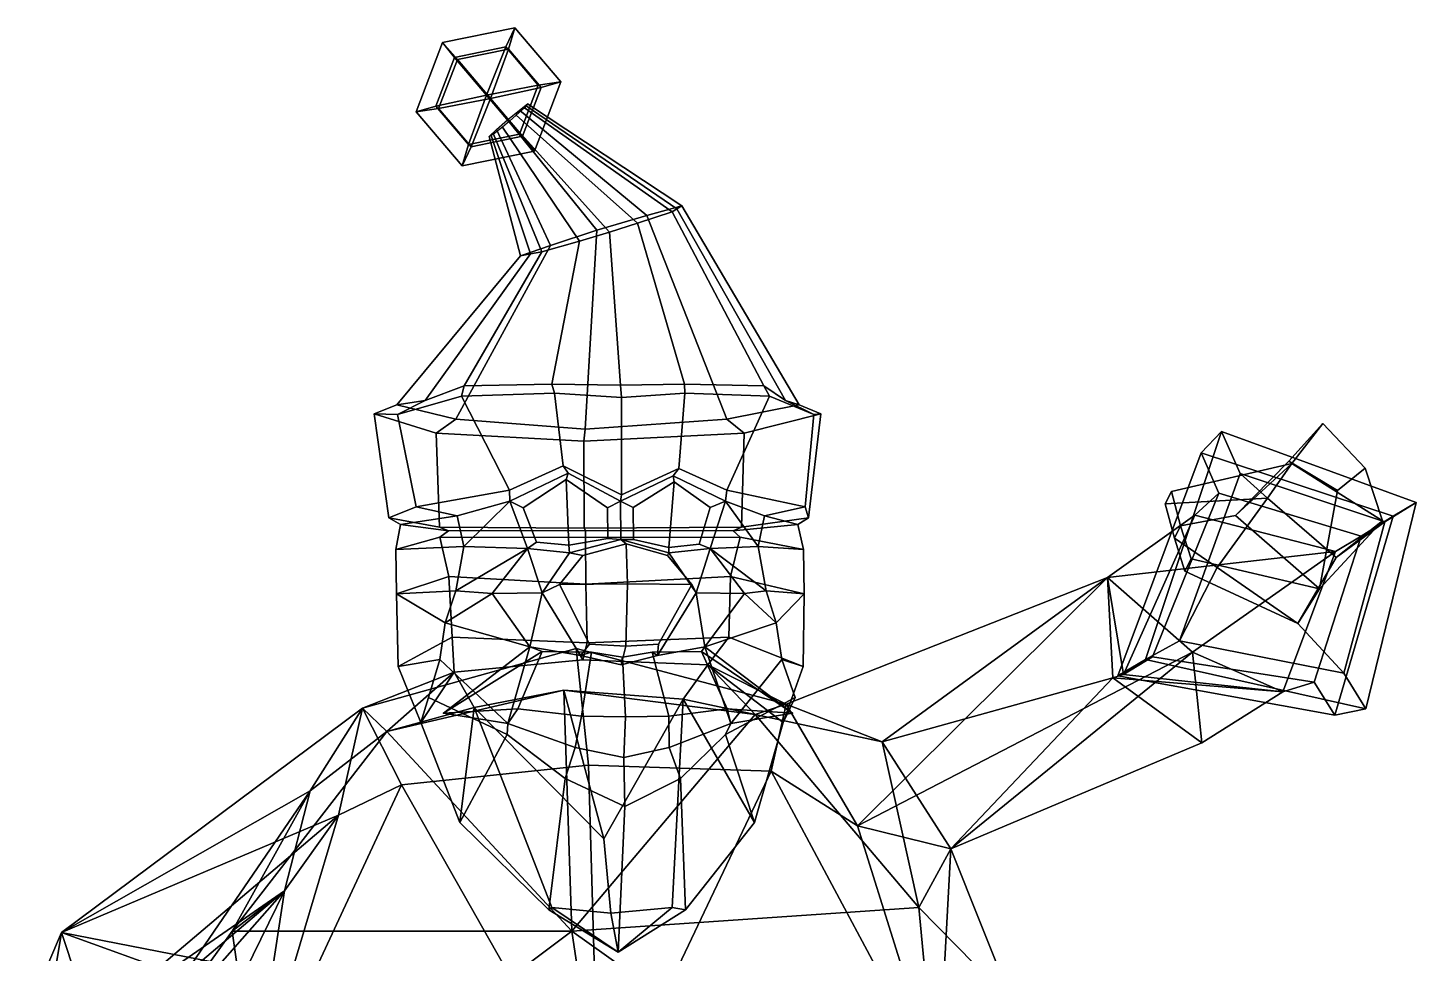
# Model space of a CAD drawing. Extents: x -173 to 242, y -153 to 354.
# Drawn here: x -169.4 to 242.4, y 79.3 to 353.9 of the extents above; entities that cross this region are included whole.
import ezdxf

# ---------------------------------------------------------------- set-up
doc = ezdxf.new("R2010")
doc.units = 0

msp = doc.modelspace()

# ---------------------------------------------------------------- linework, layer by layer
for p in [(-46.099876, 150.516052, 105.369637), (57.449978, 150.516052, 95.63343)]:
    msp.add_point(p)
for points in [[(-26.763611, 347.575806, 69.389603), (-24.885298, 353.907166, 54.979259), (-46.381756, 349.495514, 55.502651), (-41.963951, 344.456329, 69.759697)], [(-27.602995, 348.230255, 40.430771), (-42.803333, 345.110779, 40.800865), (-46.381756, 349.495514, 55.502651), (-24.885298, 353.907166, 54.979259)], [(-11.23488, 337.81955, 54.220043), (-17.950727, 336.854614, 39.893921), (-27.602995, 348.230255, 40.430771), (-24.885298, 353.907166, 54.979259)], [(-11.23488, 337.81955, 54.220043), (-24.885298, 353.907166, 54.979259), (-26.763611, 347.575806, 69.389603), (-17.111345, 336.200195, 68.852753)], [(-47.511925, 329.961182, 69.592941), (-41.963951, 344.456329, 69.759697), (-46.381756, 349.495514, 55.502651), (-54.227837, 328.996307, 55.266827)], [(-48.351307, 330.615601, 40.634106), (-54.227837, 328.996307, 55.266827), (-46.381756, 349.495514, 55.502651), (-42.803333, 345.110779, 40.800865)], [(-33.324879, 333.870636, 34.26643), (-42.803333, 345.110779, 40.800865), (-27.602995, 348.230255, 40.430771)], [(-32.137806, 332.945129, 75.220421), (-26.763611, 347.575806, 69.389603), (-41.963951, 344.456329, 69.759697)], [(-17.950727, 336.854614, 39.893921), (-33.324879, 333.870636, 34.26643), (-27.602995, 348.230255, 40.430771)], [(-17.111345, 336.200195, 68.852753), (-26.763611, 347.575806, 69.389603), (-32.137806, 332.945129, 75.220421)], [(-33.324879, 333.870636, 34.26643), (-48.351307, 330.615601, 40.634106), (-42.803333, 345.110779, 40.800865)], [(-32.137806, 332.945129, 75.220421), (-41.963951, 344.456329, 69.759697), (-47.511925, 329.961182, 69.592941)], [(-19.080978, 317.320343, 53.984215), (-23.498762, 322.359497, 39.727169), (-17.950727, 336.854614, 39.893921), (-11.23488, 337.81955, 54.220043)], [(-19.080978, 317.320343, 53.984215), (-11.23488, 337.81955, 54.220043), (-17.111345, 336.200195, 68.852753), (-22.65938, 321.705048, 68.685997)], [(-38.699039, 319.23999, 40.09726), (-48.351307, 330.615601, 40.634106), (-33.324879, 333.870636, 34.26643)], [(-23.498762, 322.359497, 39.727169), (-38.699039, 319.23999, 40.09726), (-33.324879, 333.870636, 34.26643)], [(-23.498762, 322.359497, 39.727169), (-33.324879, 333.870636, 34.26643), (-17.950727, 336.854614, 39.893921)], [(-22.65938, 321.705048, 68.685997), (-17.111345, 336.200195, 68.852753), (-32.137806, 332.945129, 75.220421)], [(-40.577419, 312.908691, 54.507607), (-54.227837, 328.996307, 55.266827), (-48.351307, 330.615601, 40.634106), (-38.699039, 319.23999, 40.09726)], [(-40.577419, 312.908691, 54.507607), (-37.859657, 318.585571, 69.056091), (-47.511925, 329.961182, 69.592941), (-54.227837, 328.996307, 55.266827)], [(-37.859657, 318.585571, 69.056091), (-32.137806, 332.945129, 75.220421), (-47.511925, 329.961182, 69.592941)], [(-22.65938, 321.705048, 68.685997), (-32.137806, 332.945129, 75.220421), (-37.859657, 318.585571, 69.056091)], [(-23.583099, 329.463928, 49.343964), (14.224208, 298.183624, 33.467754), (-0.586175, 293.834259, 26.753639), (-27.068729, 326.633209, 47.010681)], [(-24.491453, 327.947876, 63.082367), (11.483656, 295.959717, 78.015396), (21.705244, 299.341919, 70.374969), (-22.015217, 330.167511, 60.894325)], [(-21.181396, 331.312256, 52.83456), (24.575943, 301.037445, 44.170258), (14.224208, 298.183624, 33.467754), (-23.583099, 329.463928, 49.343964)], [(-22.015217, 330.167511, 60.894325), (21.705244, 299.341919, 70.374969), (23.14962, 300.235626, 55.879475), (-21.588146, 330.771881, 56.433479)], [(-21.588146, 330.771881, 56.433479), (23.14962, 300.235626, 55.879475), (24.575943, 301.037445, 44.170258), (-21.181396, 331.312256, 52.83456)], [(-30.400637, 323.676056, 49.410774), (-27.068729, 326.633209, 47.010681), (-0.586175, 293.834259, 26.753639), (-14.382296, 289.324646, 35.27858)], [(-26.505194, 326.169739, 64.364876), (-28.600927, 324.459045, 63.122639), (-5.759769, 290.61969, 79.106926), (3.132444, 293.246979, 82.625366)], [(-26.505194, 326.169739, 64.364876), (3.132444, 293.246979, 82.625366), (11.483656, 295.959717, 78.015396), (-24.491453, 327.947876, 63.082367)], [(-19.080978, 317.320343, 53.984215), (-40.577419, 312.908691, 54.507607), (-38.699039, 319.23999, 40.09726), (-23.498762, 322.359497, 39.727169)], [(-19.080978, 317.320343, 53.984215), (-22.65938, 321.705048, 68.685997), (-37.859657, 318.585571, 69.056091), (-40.577419, 312.908691, 54.507607)], [(-32.574215, 321.640106, 52.946209), (-30.400637, 323.676056, 49.410774), (-14.382296, 289.324646, 35.27858), (-23.228516, 286.233154, 47.196339)], [(-31.934074, 321.988525, 56.53487), (-32.574215, 321.640106, 52.946209), (-23.228516, 286.233154, 47.196339), (-20.262062, 286.791718, 58.627487)], [(-31.217661, 322.35495, 60.984509), (-31.934074, 321.988525, 56.53487), (-20.262062, 286.791718, 58.627487), (-16.908365, 287.383911, 72.81926)], [(-28.600927, 324.459045, 63.122639), (-31.217661, 322.35495, 60.984509), (-16.908365, 287.383911, 72.81926), (-5.759769, 290.61969, 79.106926)], [(37.951687, 237.755676, 16.831278), (14.224208, 298.183624, 33.467754), (24.575943, 301.037445, 44.170258), (59.436726, 242.029907, 36.08931)], [(59.436726, 242.029907, 36.08931), (24.575943, 301.037445, 44.170258), (23.14962, 300.235626, 55.879475), (55.363117, 243.358093, 59.742588)], [(-4.047979, 234.837494, 1.404592), (-0.586175, 293.834259, 26.753639), (14.224208, 298.183624, 33.467754), (37.951687, 237.755676, 16.831278)], [(48.976032, 247.671875, 88.38752), (21.705244, 299.341919, 70.374969), (11.483656, 295.959717, 78.015396), (25.437988, 248.203552, 103.616714)], [(55.363117, 243.358093, 59.742588), (23.14962, 300.235626, 55.879475), (21.705244, 299.341919, 70.374969), (48.976032, 247.671875, 88.38752)], [(-4.047979, 234.837494, 1.404592), (-42.436005, 237.755676, 24.389679), (-14.382296, 289.324646, 35.27858), (-0.586175, 293.834259, 26.753639)], [(6.432031, 247.895203, 112.865166), (3.132444, 293.246979, 82.625366), (-5.759769, 290.61969, 79.106926), (-13.964746, 248.203552, 107.321533)], [(6.432031, 247.895203, 112.865166), (25.437988, 248.203552, 103.616714), (11.483656, 295.959717, 78.015396), (3.132444, 293.246979, 82.625366)], [(-42.436005, 237.755676, 24.389679), (-59.954773, 242.029907, 47.315022), (-23.228516, 286.233154, 47.196339), (-14.382296, 289.324646, 35.27858)], [(-39.928986, 247.671875, 96.746758), (-13.964746, 248.203552, 107.321533), (-5.759769, 290.61969, 79.106926), (-16.908365, 287.383911, 72.81926)], [(-59.954773, 242.029907, 47.315022), (-51.543568, 243.358093, 69.794418), (-20.262062, 286.791718, 58.627487), (-23.228516, 286.233154, 47.196339)], [(-51.543568, 243.358093, 69.794418), (-39.928986, 247.671875, 96.746758), (-16.908365, 287.383911, 72.81926), (-20.262062, 286.791718, 58.627487)], [(-40.757332, 244.606323, 101.208214), (-39.928986, 247.671875, 96.746758), (-51.543568, 243.358093, 69.794418), (-59.70694, 239.195618, 71.622749)], [(-13.138454, 245.532837, 111.957703), (-13.964746, 248.203552, 107.321533), (-39.928986, 247.671875, 96.746758), (-40.757332, 244.606323, 101.208214)], [(6.7403, 244.261841, 116.143776), (6.432031, 247.895203, 112.865166), (-13.964746, 248.203552, 107.321533), (-13.138454, 245.532837, 111.957703)], [(6.7403, 244.261841, 116.143776), (25.490364, 245.532837, 108.325653), (25.437988, 248.203552, 103.616714), (6.432031, 247.895203, 112.865166)], [(25.490364, 245.532837, 108.325653), (50.621479, 244.606323, 92.616379), (48.976032, 247.671875, 88.38752), (25.437988, 248.203552, 103.616714)], [(50.621479, 244.606323, 92.616379), (63.724216, 239.195618, 60.017212), (55.363117, 243.358093, 59.742588), (48.976032, 247.671875, 88.38752)], [(-59.70694, 239.195618, 71.622749), (-51.543568, 243.358093, 69.794418), (-59.954773, 242.029907, 47.315022), (-66.635338, 239.409576, 46.28093)], [(-26.548756, 216.712921, 103.758873), (-40.757332, 244.606323, 101.208214), (-59.70694, 239.195618, 71.622749), (-54.175858, 211.760437, 87.216248)], [(-10.570697, 223.972961, 114.090508), (-13.138454, 245.532837, 111.957703), (-40.757332, 244.606323, 101.208214), (-26.548756, 216.712921, 103.758873)], [(6.72418, 215.311798, 115.972328), (6.7403, 244.261841, 116.143776), (-13.138454, 245.532837, 111.957703), (-10.570697, 223.972961, 114.090508)], [(6.72418, 215.311798, 115.972328), (23.767212, 223.165527, 110.862892), (25.490364, 245.532837, 108.325653), (6.7403, 244.261841, 116.143776)], [(23.767212, 223.165527, 110.862892), (38.005577, 216.712921, 97.689201), (50.621479, 244.606323, 92.616379), (25.490364, 245.532837, 108.325653)], [(38.005577, 216.712921, 97.689201), (61.19672, 211.760437, 76.368416), (63.724216, 239.195618, 60.017212), (50.621479, 244.606323, 92.616379)], [(63.724216, 239.195618, 60.017212), (65.807449, 239.409576, 33.828083), (59.436726, 242.029907, 36.08931), (55.363117, 243.358093, 59.742588)], [(-66.635338, 239.409576, 46.28093), (-59.954773, 242.029907, 47.315022), (-42.436005, 237.755676, 24.389679), (-48.296513, 233.61615, 21.120262)], [(-54.175858, 211.760437, 87.216248), (-59.70694, 239.195618, 71.622749), (-66.635338, 239.409576, 46.28093), (-62.259956, 208.550812, 50.092785)], [(-62.259956, 208.550812, 50.092785), (-66.635338, 239.409576, 46.28093), (-48.296513, 233.61615, 21.120262), (-47.275043, 205.78067, 22.419813)], [(65.807449, 239.409576, 33.828083), (43.100063, 233.61615, 12.526758), (37.951687, 237.755676, 16.831278), (59.436726, 242.029907, 36.08931)], [(62.219288, 208.550812, 38.388702), (42.338741, 205.78067, 13.993934), (43.100063, 233.61615, 12.526758), (65.807449, 239.409576, 33.828083)], [(61.19672, 211.760437, 76.368416), (62.219288, 208.550812, 38.388702), (65.807449, 239.409576, 33.828083), (63.724216, 239.195618, 60.017212)], [(-48.296513, 233.61615, 21.120262), (-42.436005, 237.755676, 24.389679), (-4.047979, 234.837494, 1.404592), (-4.473684, 231.216248, -3.123019)], [(43.100063, 233.61615, 12.526758), (-4.473684, 231.216248, -3.123019), (-4.047979, 234.837494, 1.404592), (37.951687, 237.755676, 16.831278)], [(204.645569, 225.333252, 127.296371), (214.767624, 236.507141, 121.146332), (205.54744, 224.652557, 70.905327), (188.781418, 209.212463, 91.983925)], [(219.076172, 216.628418, 125.804863), (227.291687, 223.274475, 112.115379), (214.767624, 236.507141, 121.146332), (204.645569, 225.333252, 127.296371)], [(227.291687, 223.274475, 112.115379), (232.439453, 207.604462, 67.551079), (205.54744, 224.652557, 70.905327), (214.767624, 236.507141, 121.146332)], [(-47.275043, 205.78067, 22.419813), (-48.296513, 233.61615, 21.120262), (-4.473684, 231.216248, -3.123019), (-4.318643, 205.470428, -1.474072)], [(42.338741, 205.78067, 13.993934), (-4.318643, 205.470428, -1.474072), (-4.473684, 231.216248, -3.123019), (43.100063, 233.61615, 12.526758)], [(153.939804, 161.667938, 52.696678), (162.095825, 166.527313, 84.431953), (184.687729, 234.117859, 68.727104), (178.648636, 227.769958, 37.539009)], [(162.095825, 166.527313, 84.431953), (172.207916, 172.052063, 81.313622), (190.185974, 221.67627, 69.245003), (184.687729, 234.117859, 68.727104)], [(242.422134, 213.099487, 59.276394), (235.578537, 209.001038, 27.130114), (178.648636, 227.769958, 37.539009), (184.687729, 234.117859, 68.727104)], [(242.422134, 213.099487, 59.276394), (184.687729, 234.117859, 68.727104), (190.185974, 221.67627, 69.245003), (233.061172, 207.334015, 62.256378)], [(153.939804, 161.667938, 52.696678), (178.648636, 227.769958, 37.539009), (183.82869, 215.855896, 38.054497), (164.249557, 167.255188, 49.523933)], [(235.578537, 209.001038, 27.130114), (226.097076, 203.113556, 30.155323), (183.82869, 215.855896, 38.054497), (178.648636, 227.769958, 37.539009)], [(-10.570697, 223.972961, 114.090508), (-26.548756, 216.712921, 103.758873), (-26.427837, 213.413818, 101.918045), (-9.148896, 221.756592, 112.454659)], [(6.72418, 215.311798, 115.972328), (-10.570697, 223.972961, 114.090508), (-9.148896, 221.756592, 112.454659), (6.4461, 213.426575, 113.014801)], [(6.72418, 215.311798, 115.972328), (6.4461, 213.426575, 113.014801), (22.065405, 220.949158, 109.520744), (23.767212, 223.165527, 110.862892)], [(23.767212, 223.165527, 110.862892), (22.065405, 220.949158, 109.520744), (37.543644, 213.413818, 95.903168), (38.005577, 216.712921, 97.689201)], [(169.822922, 216.29657, 95.822212), (205.54744, 224.652557, 70.905327), (198.271591, 214.330444, 48.402664), (167.956039, 212.667358, 86.653755)], [(172.526031, 206.126221, 97.75946), (188.781418, 209.212463, 91.983925), (205.54744, 224.652557, 70.905327), (169.822922, 216.29657, 95.822212)], [(219.076172, 216.628418, 125.804863), (204.645569, 225.333252, 127.296371), (188.781418, 209.212463, 91.983925), (213.764832, 187.412659, 78.316086)], [(232.439453, 207.604462, 67.551079), (218.629669, 196.716614, 47.047035), (198.271591, 214.330444, 48.402664), (205.54744, 224.652557, 70.905327)], [(219.076172, 216.628418, 125.804863), (213.764832, 187.412659, 78.316086), (232.439453, 207.604462, 67.551079), (227.291687, 223.274475, 112.115379)], [(-9.652121, 219.858246, 109.867729), (-9.148896, 221.756592, 112.454659), (-26.427837, 213.413818, 101.918045), (-22.454731, 211.4776, 101.222847)], [(-8.925759, 200.362915, 107.985641), (-9.652121, 219.858246, 109.867729), (-22.454731, 211.4776, 101.222847), (-18.452129, 201.29126, 103.765526)], [(-9.652121, 219.858246, 109.867729), (2.595577, 211.488312, 110.359573), (6.4461, 213.426575, 113.014801), (-9.148896, 221.756592, 112.454659)], [(2.595577, 211.488312, 110.359573), (-9.652121, 219.858246, 109.867729), (-8.925759, 200.362915, 107.985641), (2.675641, 202.37207, 111.211098)], [(22.305704, 219.162842, 106.661827), (22.065405, 220.949158, 109.520744), (6.4461, 213.426575, 113.014801), (10.202215, 211.607788, 109.825325)], [(10.202215, 211.607788, 109.825325), (10.300862, 202.104462, 110.874496), (20.785244, 199.749756, 104.559837), (22.305704, 219.162842, 106.661827)], [(20.785244, 199.749756, 104.559837), (29.716957, 200.738159, 97.404381), (33.039185, 211.594025, 93.490387), (22.305704, 219.162842, 106.661827)], [(22.305704, 219.162842, 106.661827), (33.039185, 211.594025, 93.490387), (37.543644, 213.413818, 95.903168), (22.065405, 220.949158, 109.520744)], [(183.395966, 193.741028, 58.016273), (198.271591, 214.330444, 48.402664), (190.185974, 221.67627, 69.245003), (172.207916, 172.052063, 81.313622)], [(218.629669, 196.716614, 47.047035), (233.061172, 207.334015, 62.256378), (190.185974, 221.67627, 69.245003), (198.271591, 214.330444, 48.402664)], [(-42.01572, 209.105194, 86.588112), (-26.427837, 213.413818, 101.918045), (-26.548756, 216.712921, 103.758873), (-54.175858, 211.760437, 87.216248)], [(49.132614, 209.105194, 78.017952), (61.19672, 211.760437, 76.368416), (38.005577, 216.712921, 97.689201), (37.543644, 213.413818, 95.903168)], [(176.725677, 209.352692, 3.204789), (155.570343, 162.023682, 14.854636), (164.249557, 167.255188, 49.523933), (183.82869, 215.855896, 38.054497)], [(172.526031, 206.126221, 97.75946), (169.822922, 216.29657, 95.822212), (167.956039, 212.667358, 86.653755), (170.746277, 202.499359, 88.549858)], [(170.746277, 202.499359, 88.549858), (167.956039, 212.667358, 86.653755), (198.271591, 214.330444, 48.402664), (183.395966, 193.741028, 58.016273)], [(226.097076, 203.113556, 30.155323), (218.502167, 198.510742, -4.853544), (176.725677, 209.352692, 3.204789), (183.82869, 215.855896, 38.054497)], [(-54.175858, 211.760437, 87.216248), (-62.259956, 208.550812, 50.092785), (-58.85239, 206.538574, 51.022774), (-42.01572, 209.105194, 86.588112)], [(-40.012554, 199.98822, 86.819038), (-26.427837, 213.413818, 101.918045), (-42.01572, 209.105194, 86.588112)], [(-21.183193, 199.451782, 105.030319), (-26.427837, 213.413818, 101.918045), (-40.012554, 199.98822, 86.819038)], [(-18.452129, 201.29126, 103.765526), (-22.454731, 211.4776, 101.222847), (-26.427837, 213.413818, 101.918045), (-21.183193, 199.451782, 105.030319)], [(2.675641, 202.37207, 111.211098), (6.54495, 202.12854, 114.066124), (6.4461, 213.426575, 113.014801), (2.595577, 211.488312, 110.359573)], [(10.300862, 202.104462, 110.874496), (10.202215, 211.607788, 109.825325), (6.4461, 213.426575, 113.014801), (6.54495, 202.12854, 114.066124)], [(29.716957, 200.738159, 97.404381), (32.971054, 199.451782, 99.938499), (37.543644, 213.413818, 95.903168), (33.039185, 211.594025, 93.490387)], [(32.971054, 199.451782, 99.938499), (47.207596, 199.98822, 78.618225), (37.543644, 213.413818, 95.903168)], [(47.207596, 199.98822, 78.618225), (49.132614, 209.105194, 78.017952), (37.543644, 213.413818, 95.903168)], [(61.19672, 211.760437, 76.368416), (49.132614, 209.105194, 78.017952), (59.0448, 206.538574, 39.937565), (62.219288, 208.550812, 38.388702)], [(218.243164, 149.94989, 39.580853), (235.578537, 209.001038, 27.130114), (242.422134, 213.099487, 59.276394), (227.494141, 151.824432, 72.422302)], [(227.494141, 151.824432, 72.422302), (242.422134, 213.099487, 59.276394), (233.061172, 207.334015, 62.256378), (220.925949, 162.444458, 72.411652)], [(-62.259956, 208.550812, 50.092785), (-47.275043, 205.78067, 22.419813), (-44.603783, 204.669434, 23.203939), (-58.85239, 206.538574, 51.022774)], [(-42.01572, 209.105194, 86.588112), (-58.85239, 206.538574, 51.022774), (-60.236938, 199.128082, 52.368172), (-40.012554, 199.98822, 86.819038)], [(-60.236938, 199.128082, 52.368172), (-58.85239, 206.538574, 51.022774), (-44.603783, 204.669434, 23.203939), (-47.113937, 202.77124, 21.208788)], [(62.219288, 208.550812, 38.388702), (59.0448, 206.538574, 39.937565), (39.860458, 204.669434, 15.262242), (42.338741, 205.78067, 13.993934)], [(60.655853, 199.128082, 41.001305), (41.954712, 202.77124, 12.834165), (39.860458, 204.669434, 15.262242), (59.0448, 206.538574, 39.937565)], [(49.132614, 209.105194, 78.017952), (47.207596, 199.98822, 78.618225), (60.655853, 199.128082, 41.001305), (59.0448, 206.538574, 39.937565)], [(155.570343, 162.023682, 14.854636), (176.725677, 209.352692, 3.204789), (150.846985, 190.809265, -38.91412)], [(218.502167, 198.510742, -4.853544), (150.846985, 190.809265, -38.91412), (176.725677, 209.352692, 3.204789)], [(175.694839, 196.366943, 99.497742), (172.526031, 206.126221, 97.75946), (170.746277, 202.499359, 88.549858), (173.83049, 192.727325, 90.29863)], [(175.694839, 196.366943, 99.497742), (213.764832, 187.412659, 78.316086), (188.781418, 209.212463, 91.983925), (172.526031, 206.126221, 97.75946)], [(213.764832, 187.412659, 78.316086), (207.291214, 177.128601, 55.487793), (218.629669, 196.716614, 47.047035), (232.439453, 207.604462, 67.551079)], [(207.291214, 177.128601, 55.487793), (220.925949, 162.444458, 72.411652), (233.061172, 207.334015, 62.256378), (218.629669, 196.716614, 47.047035)], [(218.243164, 149.94989, 39.580853), (212.150009, 159.775177, 39.574795), (226.097076, 203.113556, 30.155323), (235.578537, 209.001038, 27.130114)], [(-60.05315, 185.936798, 54.555542), (-60.236938, 199.128082, 52.368172), (-47.113937, 202.77124, 21.208788), (-44.518776, 191.072388, 19.488789)], [(-47.275043, 205.78067, 22.419813), (-4.318643, 205.470428, -1.474072), (-3.979095, 204.721375, 2.137204), (-44.603783, 204.669434, 23.203939)], [(-47.113937, 202.77124, 21.208788), (-44.603783, 204.669434, 23.203939), (-3.979095, 204.721375, 2.137204), (-3.991043, 202.678711, 2.010131)], [(-44.518776, 191.072388, 19.488789), (-47.113937, 202.77124, 21.208788), (-3.991043, 202.678711, 2.010131), (-3.852859, 188.804321, 3.479789)], [(-8.925759, 200.362915, 107.985641), (-8.687208, 198.178528, 110.171394), (6.54495, 202.12854, 114.066124), (2.675641, 202.37207, 111.211098)], [(8.149594, 200.759705, 128.372223), (6.54495, 202.12854, 114.066124), (-8.687208, 198.178528, 110.171394), (-4.746645, 197.321167, 126.056953)], [(42.338741, 205.78067, 13.993934), (39.860458, 204.669434, 15.262242), (-3.979095, 204.721375, 2.137204), (-4.318643, 205.470428, -1.474072)], [(41.954712, 202.77124, 12.834165), (-3.991043, 202.678711, 2.010131), (-3.979095, 204.721375, 2.137204), (39.860458, 204.669434, 15.262242)], [(39.084431, 191.072388, 11.628052), (-3.852859, 188.804321, 3.479789), (-3.991043, 202.678711, 2.010131), (41.954712, 202.77124, 12.834165)], [(8.149594, 200.759705, 128.372223), (20.388243, 197.321167, 123.693665), (20.784164, 198.178528, 107.400368), (6.54495, 202.12854, 114.066124)], [(20.785244, 199.749756, 104.559837), (10.300862, 202.104462, 110.874496), (6.54495, 202.12854, 114.066124), (20.784164, 198.178528, 107.400368)], [(60.883018, 185.936798, 43.184597), (39.084431, 191.072388, 11.628052), (41.954712, 202.77124, 12.834165), (60.655853, 199.128082, 41.001305)], [(173.83049, 192.727325, 90.29863), (170.746277, 202.499359, 88.549858), (183.395966, 193.741028, 58.016273), (207.291214, 177.128601, 55.487793)], [(202.831818, 156.940979, 4.708962), (218.502167, 198.510742, -4.853544), (226.097076, 203.113556, 30.155323), (212.150009, 159.775177, 39.574795)], [(-40.012554, 199.98822, 86.819038), (-60.236938, 199.128082, 52.368172), (-60.05315, 185.936798, 54.555542), (-42.456261, 186.888885, 86.912964)], [(-42.456261, 186.888885, 86.912964), (-21.183193, 199.451782, 105.030319), (-40.012554, 199.98822, 86.819038)], [(-31.666443, 186.100372, 109.22287), (-21.183193, 199.451782, 105.030319), (-42.456261, 186.888885, 86.912964)], [(-31.666443, 186.100372, 109.22287), (-16.814894, 186.257416, 110.874092), (-21.183193, 199.451782, 105.030319)], [(-8.925759, 200.362915, 107.985641), (-18.452129, 201.29126, 103.765526), (-21.183193, 199.451782, 105.030319), (-8.687208, 198.178528, 110.171394)], [(-16.814894, 186.257416, 110.874092), (-8.687208, 198.178528, 110.171394), (-21.183193, 199.451782, 105.030319)], [(-11.678842, 188.758301, 127.921822), (-4.746645, 197.321167, 126.056953), (-8.687208, 198.178528, 110.171394), (-16.814894, 186.257416, 110.874092)], [(8.537557, 188.947815, 132.498413), (8.149594, 200.759705, 128.372223), (-4.746645, 197.321167, 126.056953), (-11.678842, 188.758301, 127.921822)], [(8.537557, 188.947815, 132.498413), (27.546555, 188.758301, 124.233681), (20.388243, 197.321167, 123.693665), (8.149594, 200.759705, 128.372223)], [(27.546555, 188.758301, 124.233681), (28.900387, 186.257416, 106.575737), (20.784164, 198.178528, 107.400368), (20.388243, 197.321167, 123.693665)], [(20.785244, 199.749756, 104.559837), (20.784164, 198.178528, 107.400368), (32.971054, 199.451782, 99.938499), (29.716957, 200.738159, 97.404381)], [(28.900387, 186.257416, 106.575737), (32.971054, 199.451782, 99.938499), (20.784164, 198.178528, 107.400368)], [(43.183857, 186.100372, 102.18512), (32.971054, 199.451782, 99.938499), (28.900387, 186.257416, 106.575737)], [(49.625988, 186.888885, 78.25499), (47.207596, 199.98822, 78.618225), (32.971054, 199.451782, 99.938499)], [(43.183857, 186.100372, 102.18512), (49.625988, 186.888885, 78.25499), (32.971054, 199.451782, 99.938499)], [(47.207596, 199.98822, 78.618225), (49.625988, 186.888885, 78.25499), (60.883018, 185.936798, 43.184597), (60.655853, 199.128082, 41.001305)], [(218.502167, 198.510742, -4.853544), (176.036484, 168.645386, -66.5867), (150.846985, 190.809265, -38.91412)], [(202.831818, 156.940979, 4.708962), (176.036484, 168.645386, -66.5867), (218.502167, 198.510742, -4.853544)], [(207.291214, 177.128601, 55.487793), (183.395966, 193.741028, 58.016273), (172.207916, 172.052063, 81.313622), (220.925949, 162.444458, 72.411652)], [(175.694839, 196.366943, 99.497742), (173.83049, 192.727325, 90.29863), (207.291214, 177.128601, 55.487793), (213.764832, 187.412659, 78.316086)], [(-59.488693, 164.384216, 55.897488), (-60.05315, 185.936798, 54.555542), (-44.518776, 191.072388, 19.488789), (-43.455006, 173.088257, 22.334415)], [(-43.455006, 173.088257, 22.334415), (-44.518776, 191.072388, 19.488789), (-3.852859, 188.804321, 3.479789), (-3.436076, 171.449646, 7.912507)], [(38.569729, 173.088257, 14.622093), (-3.436076, 171.449646, 7.912507), (-3.852859, 188.804321, 3.479789), (39.084431, 191.072388, 11.628052)], [(60.578602, 164.384216, 44.608234), (38.569729, 173.088257, 14.622093), (39.084431, 191.072388, 11.628052), (60.883018, 185.936798, 43.184597)], [(83.993698, 142.050537, 35.048573), (150.846985, 190.809265, -38.91412), (55.511711, 153.202026, -18.87151)], [(76.71257, 117.181335, -36.025009), (55.511711, 153.202026, -18.87151), (150.846985, 190.809265, -38.91412)], [(76.71257, 117.181335, -36.025009), (150.846985, 190.809265, -38.91412), (176.036484, 168.645386, -66.5867)], [(83.993698, 142.050537, 35.048573), (152.427628, 161.017578, 4.673448), (150.846985, 190.809265, -38.91412)], [(155.570343, 162.023682, 14.854636), (150.846985, 190.809265, -38.91412), (152.427628, 161.017578, 4.673448)], [(-42.456261, 186.888885, 86.912964), (-60.05315, 185.936798, 54.555542), (-45.55991, 177.364838, 86.657173)], [(-47.140629, 166.435181, 86.998642), (-45.55991, 177.364838, 86.657173), (-60.05315, 185.936798, 54.555542), (-59.488693, 164.384216, 55.897488)], [(-45.55991, 177.364838, 86.657173), (-31.666443, 186.100372, 109.22287), (-42.456261, 186.888885, 86.912964)], [(-20.510334, 170.283264, 105.062057), (-31.666443, 186.100372, 109.22287), (-45.55991, 177.364838, 86.657173)], [(-20.510334, 170.283264, 105.062057), (-16.814894, 186.257416, 110.874092), (-31.666443, 186.100372, 109.22287)], [(-5.394531, 167.670044, 109.573174), (-16.814894, 186.257416, 110.874092), (-20.510334, 170.283264, 105.062057)], [(-2.746554, 171.004456, 122.246628), (-11.678842, 188.758301, 127.921822), (-16.814894, 186.257416, 110.874092), (-5.394531, 167.670044, 109.573174)], [(7.972851, 170.489319, 126.49247), (8.537557, 188.947815, 132.498413), (-11.678842, 188.758301, 127.921822), (-2.746554, 171.004456, 122.246628)], [(7.972851, 170.489319, 126.49247), (17.712957, 171.004456, 120.322929), (27.546555, 188.758301, 124.233681), (8.537557, 188.947815, 132.498413)], [(17.712957, 171.004456, 120.322929), (17.437687, 167.670044, 107.426384), (28.900387, 186.257416, 106.575737), (27.546555, 188.758301, 124.233681)], [(17.437687, 167.670044, 107.426384), (31.447693, 170.283264, 100.176735), (28.900387, 186.257416, 106.575737)], [(31.447693, 170.283264, 100.176735), (43.183857, 186.100372, 102.18512), (28.900387, 186.257416, 106.575737)], [(31.447693, 170.283264, 100.176735), (52.627563, 177.364838, 77.425163), (43.183857, 186.100372, 102.18512)], [(52.627563, 177.364838, 77.425163), (49.625988, 186.888885, 78.25499), (43.183857, 186.100372, 102.18512)], [(49.625988, 186.888885, 78.25499), (52.627563, 177.364838, 77.425163), (60.883018, 185.936798, 43.184597)], [(54.244228, 166.435181, 77.465996), (60.578602, 164.384216, 44.608234), (60.883018, 185.936798, 43.184597), (52.627563, 177.364838, 77.425163)], [(-47.140629, 166.435181, 86.998642), (-26.993906, 147.464996, 112.036713), (-20.510334, 170.283264, 105.062057), (-45.55991, 177.364838, 86.657173)], [(54.244228, 166.435181, 77.465996), (52.627563, 177.364838, 77.425163), (31.447693, 170.283264, 100.176735), (39.117714, 147.464996, 105.82061)], [(-52.801392, 147.777588, 59.416233), (-59.488693, 164.384216, 55.897488), (-43.455006, 173.088257, 22.334415), (-42.913181, 162.719147, 13.004134)], [(-42.913181, 162.719147, 13.004134), (-43.455006, 173.088257, 22.334415), (-3.436076, 171.449646, 7.912507), (-4.727483, 166.358948, -6.835015)], [(32.342331, 164.916626, 11.947745), (-4.727483, 166.358948, -6.835015), (-3.436076, 171.449646, 7.912507), (38.569729, 173.088257, 14.622093)], [(54.664391, 147.777588, 49.311832), (32.342331, 164.916626, 11.947745), (38.569729, 173.088257, 14.622093), (60.578602, 164.384216, 44.608234)], [(-6.767821, 169.752563, -28.951832), (-3.041494, 135.132904, -58.274044), (-58.52179, 129.336853, -53.989304), (-70.087143, 152.071228, -22.774405)], [(-6.767821, 169.752563, -28.951832), (-70.087143, 152.071228, -22.774405), (-42.913181, 162.719147, 13.004134), (-4.727483, 166.358948, -6.835015)], [(-16.843792, 168.879639, 118.781006), (-20.510334, 170.283264, 105.062057), (-46.099876, 150.516052, 105.369637)], [(-46.099876, 150.516052, 105.369637), (-20.510334, 170.283264, 105.062057), (-26.993906, 147.464996, 112.036713)], [(-24.062113, 151.833862, 121.885094), (-16.843792, 168.879639, 118.781006), (-46.099876, 150.516052, 105.369637)], [(-2.199968, 168.617523, 117.522079), (-16.843792, 168.879639, 118.781006), (-24.062113, 151.833862, 121.885094), (-5.11684, 149.653076, 128.812241)], [(-16.843792, 168.879639, 118.781006), (-2.199968, 168.617523, 117.522079), (-5.394531, 167.670044, 109.573174), (-20.510334, 170.283264, 105.062057)], [(-6.767821, 169.752563, -28.951832), (55.511711, 153.202026, -18.87151), (51.099129, 133.393585, -51.125202), (-3.041494, 135.132904, -58.274044)], [(-4.727483, 166.358948, -6.835015), (32.342331, 164.916626, 11.947745), (55.511711, 153.202026, -18.87151), (-6.767821, 169.752563, -28.951832)], [(7.972851, 170.489319, 126.49247), (-2.746554, 171.004456, 122.246628), (-5.394531, 167.670044, 109.573174), (6.576027, 164.889893, 114.396645)], [(7.972851, 170.489319, 126.49247), (6.576027, 164.889893, 114.396645), (17.437687, 167.670044, 107.426384), (17.712957, 171.004456, 120.322929)], [(30.402636, 168.879639, 114.338692), (31.447693, 170.283264, 100.176735), (17.437687, 167.670044, 107.426384), (15.780797, 168.617523, 115.831451)], [(15.780797, 168.617523, 115.831451), (20.751041, 149.653076, 126.380028), (38.073051, 151.833862, 116.04287), (30.402636, 168.879639, 114.338692)], [(30.402636, 168.879639, 114.338692), (57.449978, 150.516052, 95.63343), (31.447693, 170.283264, 100.176735)], [(38.073051, 151.833862, 116.04287), (57.449978, 150.516052, 95.63343), (30.402636, 168.879639, 114.338692)], [(57.449978, 150.516052, 95.63343), (39.117714, 147.464996, 105.82061), (31.447693, 170.283264, 100.176735)], [(227.494141, 151.824432, 72.422302), (220.925949, 162.444458, 72.411652), (172.207916, 172.052063, 81.313622), (162.095825, 166.527313, 84.431953)], [(-52.801392, 147.777588, 59.416233), (-50.54945, 155.180969, 90.517159), (-47.140629, 166.435181, 86.998642), (-59.488693, 164.384216, 55.897488)], [(-47.140629, 166.435181, 86.998642), (-50.54945, 155.180969, 90.517159), (-27.156918, 144.2323, 103.005051), (-26.993906, 147.464996, 112.036713)], [(7.047872, 167.206848, 119.41497), (6.576027, 164.889893, 114.396645), (-5.394531, 167.670044, 109.573174), (-2.199968, 168.617523, 117.522079)], [(-5.11684, 149.653076, 128.812241), (7.881127, 149.450439, 128.277084), (7.047872, 167.206848, 119.41497), (-2.199968, 168.617523, 117.522079)], [(7.047872, 167.206848, 119.41497), (15.780797, 168.617523, 115.831451), (17.437687, 167.670044, 107.426384), (6.576027, 164.889893, 114.396645)], [(20.751041, 149.653076, 126.380028), (15.780797, 168.617523, 115.831451), (7.047872, 167.206848, 119.41497), (7.881127, 149.450439, 128.277084)], [(46.131214, 118.149567, 66.215324), (24.974485, 154.759277, 37.457661), (32.342331, 164.916626, 11.947745), (54.664391, 147.777588, 49.311832)], [(46.390606, 150.195801, 39.294292), (32.342331, 164.916626, 11.947745), (24.974485, 154.759277, 37.457661)], [(55.511711, 153.202026, -18.87151), (32.342331, 164.916626, 11.947745), (46.390606, 150.195801, 39.294292)], [(54.244228, 166.435181, 77.465996), (39.117714, 147.464996, 105.82061), (37.59436, 144.2323, 96.916855), (58.249165, 155.180969, 80.287437)], [(54.664391, 147.777588, 49.311832), (60.578602, 164.384216, 44.608234), (54.244228, 166.435181, 77.465996), (58.249165, 155.180969, 80.287437)], [(104.436806, 110.330933, -1.266488), (76.71257, 117.181335, -36.025009), (176.036484, 168.645386, -66.5867)], [(178.798645, 141.809692, -30.673502), (104.436806, 110.330933, -1.266488), (176.036484, 168.645386, -66.5867)], [(218.243164, 149.94989, 39.580853), (153.939804, 161.667938, 52.696678), (164.249557, 167.255188, 49.523933), (212.150009, 159.775177, 39.574795)], [(218.243164, 149.94989, 39.580853), (227.494141, 151.824432, 72.422302), (162.095825, 166.527313, 84.431953), (153.939804, 161.667938, 52.696678)], [(155.570343, 162.023682, 14.854636), (202.831818, 156.940979, 4.708962), (212.150009, 159.775177, 39.574795), (164.249557, 167.255188, 49.523933)], [(202.831818, 156.940979, 4.708962), (178.798645, 141.809692, -30.673502), (176.036484, 168.645386, -66.5867)], [(-70.087143, 152.071228, -22.774405), (-62.912678, 145.095917, 35.693703), (-42.913181, 162.719147, 13.004134)], [(-62.912678, 145.095917, 35.693703), (-36.952614, 152.255981, 38.661057), (-42.913181, 162.719147, 13.004134)], [(-41.266945, 118.149597, 74.432877), (-52.801392, 147.777588, 59.416233), (-42.913181, 162.719147, 13.004134), (-36.952614, 152.255981, 38.661057)], [(104.436806, 110.330933, -1.266488), (152.427628, 161.017578, 4.673448), (83.993698, 142.050537, 35.048573)], [(178.798645, 141.809692, -30.673502), (152.427628, 161.017578, 4.673448), (104.436806, 110.330933, -1.266488)], [(202.831818, 156.940979, 4.708962), (155.570343, 162.023682, 14.854636), (152.427628, 161.017578, 4.673448)], [(202.831818, 156.940979, 4.708962), (152.427628, 161.017578, 4.673448), (178.798645, 141.809692, -30.673502)], [(-10.36305, 157.36792, 39.775455), (-36.952614, 152.255981, 38.661057), (-62.912678, 145.095917, 35.693703)], [(-7.964134, 85.908447, 117.331337), (-10.36305, 157.36792, 39.775455), (-62.912678, 145.095917, 35.693703)], [(1.487412, 113.230591, 60.27647), (-36.952614, 152.255981, 38.661057), (-10.36305, 157.36792, 39.775455)], [(1.487412, 113.230591, 60.27647), (-10.36305, 157.36792, 39.775455), (24.974485, 154.759277, 37.457661)], [(-10.36305, 157.36792, 39.775455), (46.390606, 150.195801, 39.294292), (24.974485, 154.759277, 37.457661)], [(-7.964134, 85.908447, 117.331337), (46.390606, 150.195801, 39.294292), (-10.36305, 157.36792, 39.775455)], [(-27.156918, 144.2323, 103.005051), (-50.54945, 155.180969, 90.517159), (-52.801392, 147.777588, 59.416233), (-41.266945, 118.149597, 74.432877)], [(21.780615, 92.859619, 84.450882), (3.516334, 91.220245, 81.855148), (1.487412, 113.230591, 60.27647), (24.974485, 154.759277, 37.457661)], [(25.678064, 92.186676, 100.062103), (21.780615, 92.859619, 84.450882), (24.974485, 154.759277, 37.457661), (46.131214, 118.149567, 66.215324)], [(37.59436, 144.2323, 96.916855), (46.131214, 118.149567, 66.215324), (54.664391, 147.777588, 49.311832), (58.249165, 155.180969, 80.287437)], [(83.993698, 142.050537, 35.048573), (55.511711, 153.202026, -18.87151), (46.390606, 150.195801, 39.294292)], [(76.71257, 117.181335, -36.025009), (51.099129, 133.393585, -51.125202), (55.511711, 153.202026, -18.87151)], [(-85.662483, 127.47403, 28.801968), (-70.087143, 152.071228, -22.774405), (-159.325531, 85.53093, -34.344902)], [(-77.241486, 120.325745, -40.358498), (-159.325531, 85.53093, -34.344902), (-70.087143, 152.071228, -22.774405)], [(-85.662483, 127.47403, 28.801968), (-62.912678, 145.095917, 35.693703), (-70.087143, 152.071228, -22.774405)], [(-77.241486, 120.325745, -40.358498), (-70.087143, 152.071228, -22.774405), (-58.52179, 129.336853, -53.989304)], [(-26.993906, 147.464996, 112.036713), (-24.062113, 151.833862, 121.885094), (-46.099876, 150.516052, 105.369637)], [(-14.863194, 92.186676, 103.87397), (-41.266945, 118.149597, 74.432877), (-36.952614, 152.255981, 38.661057), (-13.943996, 92.859619, 87.809868)], [(-13.943996, 92.859619, 87.809868), (-36.952614, 152.255981, 38.661057), (1.487412, 113.230591, 60.27647), (3.516334, 91.220245, 81.855148)], [(-5.11684, 149.653076, 128.812241), (-24.062113, 151.833862, 121.885094), (-26.993906, 147.464996, 112.036713), (-7.04029, 140.34198, 119.055138)], [(-7.964134, 85.908447, 117.331337), (94.878418, 92.905594, 88.099785), (46.390606, 150.195801, 39.294292)], [(7.881127, 149.450439, 128.277084), (-5.11684, 149.653076, 128.812241), (-7.04029, 140.34198, 119.055138), (7.403399, 137.381836, 123.196198)], [(7.881127, 149.450439, 128.277084), (7.403399, 137.381836, 123.196198), (20.822048, 140.34198, 116.435402), (20.751041, 149.653076, 126.380028)], [(20.751041, 149.653076, 126.380028), (20.822048, 140.34198, 116.435402), (39.117714, 147.464996, 105.82061), (38.073051, 151.833862, 116.04287)], [(39.117714, 147.464996, 105.82061), (57.449978, 150.516052, 95.63343), (38.073051, 151.833862, 116.04287)], [(94.878418, 92.905594, 88.099785), (83.993698, 142.050537, 35.048573), (46.390606, 150.195801, 39.294292)], [(-7.964134, 85.908447, 117.331337), (-62.912678, 145.095917, 35.693703), (-108.796684, 85.86937, 82.888023)], [(-108.796684, 85.86937, 82.888023), (-62.912678, 145.095917, 35.693703), (-85.662483, 127.47403, 28.801968)], [(-14.863194, 92.186676, 103.87397), (-10.015867, 131.192993, 121.402969), (-27.156918, 144.2323, 103.005051), (-41.266945, 118.149597, 74.432877)], [(-10.015867, 131.192993, 121.402969), (-7.04029, 140.34198, 119.055138), (-26.993906, 147.464996, 112.036713), (-27.156918, 144.2323, 103.005051)], [(24.183111, 131.192993, 118.187431), (37.59436, 144.2323, 96.916855), (39.117714, 147.464996, 105.82061), (20.822048, 140.34198, 116.435402)], [(25.678064, 92.186676, 100.062103), (46.131214, 118.149567, 66.215324), (37.59436, 144.2323, 96.916855), (24.183111, 131.192993, 118.187431)], [(7.680523, 122.855255, 126.143555), (7.403399, 137.381836, 123.196198), (-7.04029, 140.34198, 119.055138), (-10.015867, 131.192993, 121.402969)], [(7.680523, 122.855255, 126.143555), (24.183111, 131.192993, 118.187431), (20.822048, 140.34198, 116.435402), (7.403399, 137.381836, 123.196198)], [(94.878418, 92.905594, 88.099785), (104.436806, 110.330933, -1.266488), (83.993698, 142.050537, 35.048573)], [(0.078095, 25.924652, -90.583679), (-58.52179, 129.336853, -53.989304), (-3.041494, 135.132904, -58.274044)], [(0.078095, 25.924652, -90.583679), (-3.041494, 135.132904, -58.274044), (51.099129, 133.393585, -51.125202)], [(100.635971, 40.755798, -55.837963), (0.078095, 25.924652, -90.583679), (51.099129, 133.393585, -51.125202)], [(100.635971, 40.755798, -55.837963), (51.099129, 133.393585, -51.125202), (76.71257, 117.181335, -36.025009)], [(-103.039131, 33.719574, -61.049728), (-58.52179, 129.336853, -53.989304), (0.078095, 25.924652, -90.583679)], [(-103.039131, 33.719574, -61.049728), (-77.241486, 120.325745, -40.358498), (-58.52179, 129.336853, -53.989304)], [(5.712342, 79.673462, 105.210884), (7.680523, 122.855255, 126.143555), (-10.015867, 131.192993, 121.402969), (-14.863194, 92.186676, 103.87397)], [(5.712342, 79.673462, 105.210884), (25.678064, 92.186676, 100.062103), (24.183111, 131.192993, 118.187431), (7.680523, 122.855255, 126.143555)], [(-85.662483, 127.47403, 28.801968), (-159.325531, 85.53093, -34.344902), (-123.249382, 72.43869, 0.931967)], [(-93.198845, 97.813385, -9.681221), (-85.662483, 127.47403, 28.801968), (-123.249382, 72.43869, 0.931967)], [(-108.796684, 85.86937, 82.888023), (-85.662483, 127.47403, 28.801968), (-93.198845, 97.813385, -9.681221)], [(-77.241486, 120.325745, -40.358498), (-150.354782, 58.308853, -66.421997), (-159.325531, 85.53093, -34.344902)], [(-93.198845, 97.813385, -9.681221), (-150.354782, 58.308853, -66.421997), (-77.241486, 120.325745, -40.358498)], [(-103.039131, 33.719574, -61.049728), (-93.198845, 97.813385, -9.681221), (-77.241486, 120.325745, -40.358498)], [(100.635971, 40.755798, -55.837963), (76.71257, 117.181335, -36.025009), (104.436806, 110.330933, -1.266488)], [(94.878418, 92.905594, 88.099785), (122.627457, 64.766525, 8.721046), (104.436806, 110.330933, -1.266488)], [(122.627457, 64.766525, 8.721046), (100.635971, 40.755798, -55.837963), (104.436806, 110.330933, -1.266488)], [(-118.854027, 45.541336, -37.895779), (-150.354782, 58.308853, -66.421997), (-93.198845, 97.813385, -9.681221)], [(-108.796684, 85.86937, 82.888023), (-93.198845, 97.813385, -9.681221), (-130.145126, 56.034164, 2.252947)], [(-130.145126, 56.034164, 2.252947), (-93.198845, 97.813385, -9.681221), (-103.039131, 33.719574, -61.049728)], [(-118.854027, 45.541336, -37.895779), (-93.198845, 97.813385, -9.681221), (-123.249382, 72.43869, 0.931967)], [(5.712342, 79.673462, 105.210884), (-14.863194, 92.186676, 103.87397), (-13.943996, 92.859619, 87.809868)], [(5.712342, 79.673462, 105.210884), (-13.943996, 92.859619, 87.809868), (3.516334, 91.220245, 81.855148)], [(103.028221, 6.852295, 76.613297), (94.878418, 92.905594, 88.099785), (-7.964134, 85.908447, 117.331337)], [(5.712342, 79.673462, 105.210884), (3.516334, 91.220245, 81.855148), (21.780615, 92.859619, 84.450882)], [(5.712342, 79.673462, 105.210884), (21.780615, 92.859619, 84.450882), (25.678064, 92.186676, 100.062103)], [(103.028221, 6.852295, 76.613297), (122.627457, 64.766525, 8.721046), (94.878418, 92.905594, 88.099785)], [(-169.373383, 25.278168, 9.728312), (-166.54068, 68.596954, 16.302368), (-159.325531, 85.53093, -34.344902)], [(-169.373383, 25.278168, 9.728312), (-159.325531, 85.53093, -34.344902), (-150.354782, 58.308853, -66.421997)], [(-114.302101, 76.71521, 10.96121), (-159.325531, 85.53093, -34.344902), (-166.54068, 68.596954, 16.302368)], [(-114.302101, 76.71521, 10.96121), (-123.249382, 72.43869, 0.931967), (-159.325531, 85.53093, -34.344902)], [(-98.983505, 17.582306, 82.253258), (-108.796684, 85.86937, 82.888023), (-130.145126, 56.034164, 2.252947)], [(-98.983505, 17.582306, 82.253258), (-7.964134, 85.908447, 117.331337), (-108.796684, 85.86937, 82.888023)], [(-98.983505, 17.582306, 82.253258), (2.740693, 13.887131, 109.567894), (-7.964134, 85.908447, 117.331337)], [(103.028221, 6.852295, 76.613297), (-7.964134, 85.908447, 117.331337), (2.740693, 13.887131, 109.567894)]]:
    msp.add_3dface(points)

doc.saveas('drawing.dxf')
